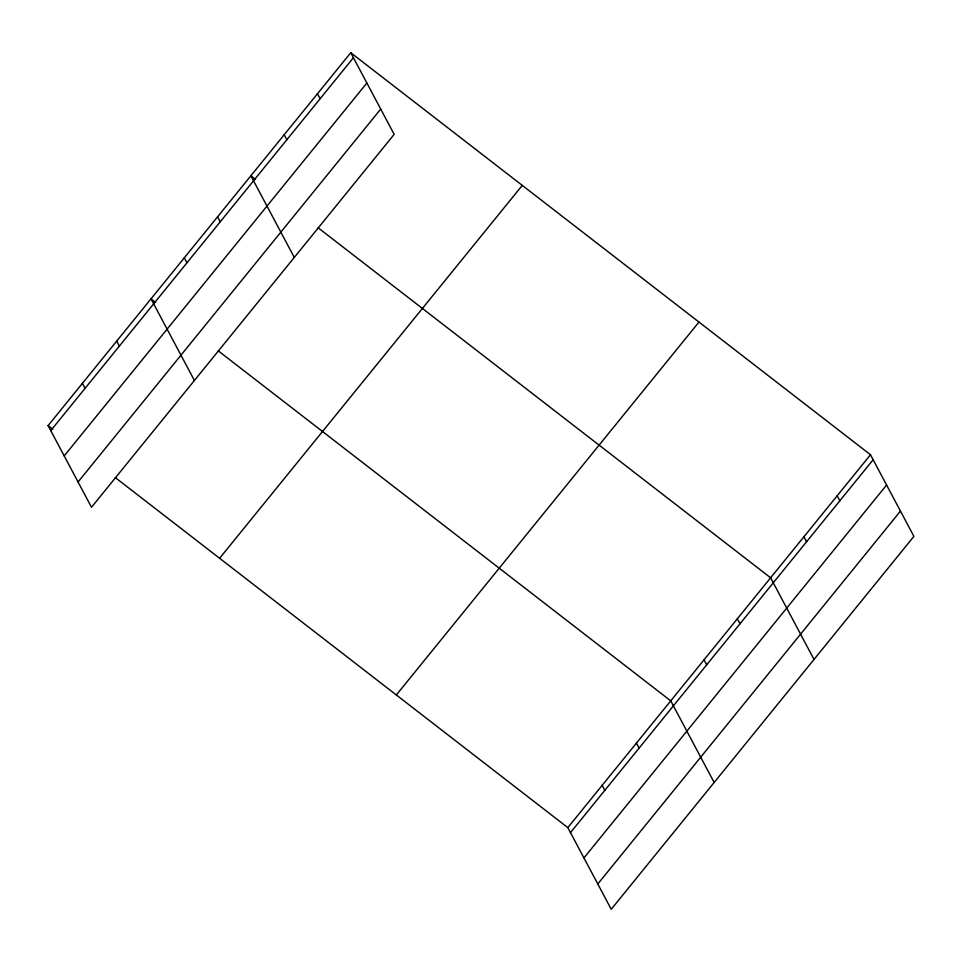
<?xml version="1.0" encoding="UTF-8"?>
<svg xmlns="http://www.w3.org/2000/svg" width="962" height="962" viewBox="0 0 962 962"><rect width="100%" height="100%" fill="white"/><g stroke="black" fill="none" stroke-linecap="round" stroke-linejoin="round"><path stroke-width="1.44" d="M350.757 52.718L394.167 134.367L91.51 507.263L48.1 425.625L350.757 52.718L870.49 454.737L913.9 536.375L611.243 909.282L567.833 827.633L115.32 477.609M50.758 430.615L353.415 57.72M64.201 455.916L366.859 83.021M78.066 481.974L380.712 109.079M219.613 558.285L522.27 185.389M396.32 694.973L698.977 322.066M567.833 827.633L870.49 454.737M570.49 832.635L873.147 459.74M583.946 857.924L886.591 485.028M597.799 883.982L900.456 511.087M255.507 179.365L250.878 175.781L294.288 257.419M318.097 227.766L770.61 577.789L814.02 659.439M155.64 302.417L150.998 298.833L194.408 380.483M218.218 350.829L670.742 700.853L714.153 782.491M48.1 425.625L52.73 429.208M837.193 495.755L839.85 500.757M803.907 536.772L806.565 541.774M737.325 618.807L739.982 623.809M704.028 659.824L706.685 664.826M317.46 93.747L320.118 98.737M636.435 743.109L639.093 748.111M284.175 134.764L286.832 139.755M602.14 785.377L604.797 790.367M217.58 216.799L220.25 221.801M184.295 257.816L186.953 262.818M116.703 341.101L119.36 346.092M82.395 383.357L85.065 388.359"/></g></svg>
